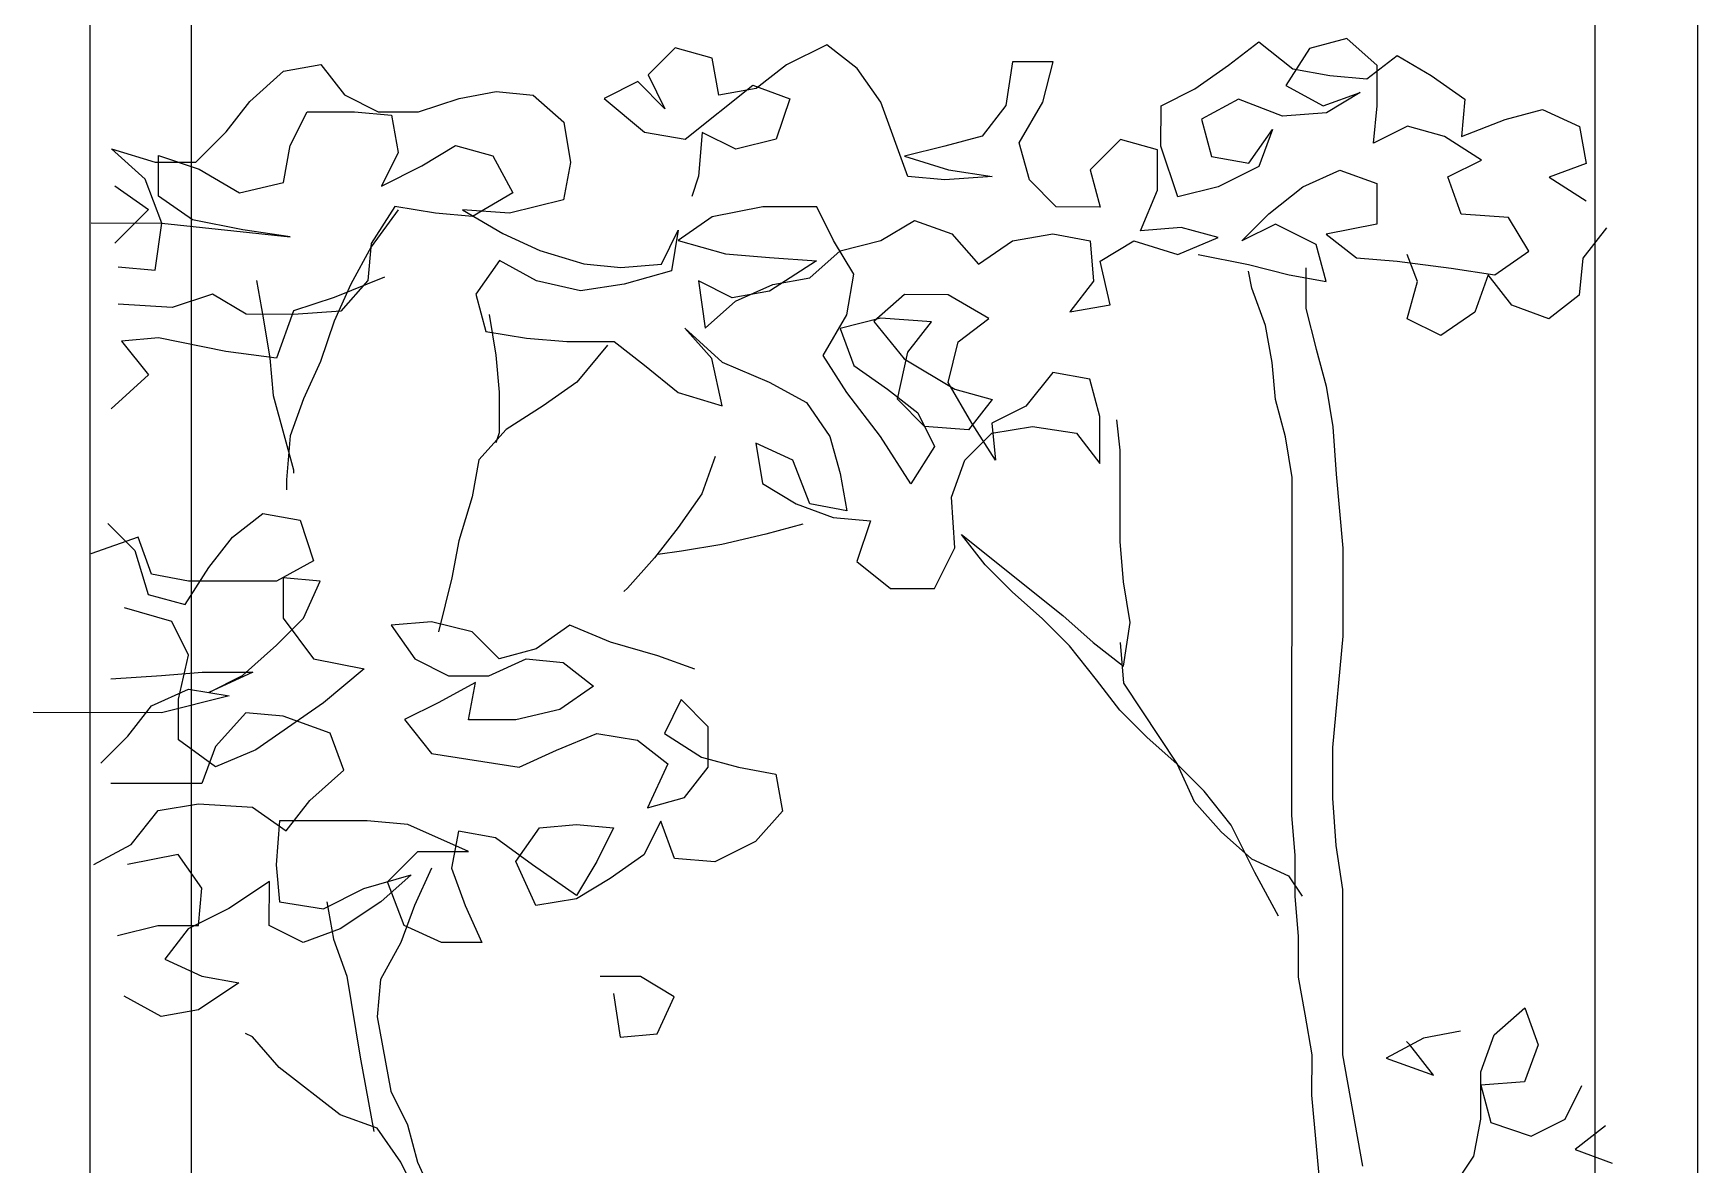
# Model space of a CAD drawing. Header units: millimetres. Extents: x -249630 to 95394, y -188036 to 109963.
# Drawn here: x -87292.9 to -86988.7, y 81720.6 to 81927.3 of the extents above; entities that cross this region are included whole.
import ezdxf

# ---------------------------------------------------------------- set-up
doc = ezdxf.new("R2010")
doc.units = ezdxf.units.MM
for name, color, linetype in [('AHojas', 86, 'Continuous'), ('ATronco', 36, 'Continuous'), ('Layer11', 30, 'Continuous'), ('Layer2', 8, 'Continuous')]:
    doc.layers.add(name, color=color, linetype=linetype)

msp = doc.modelspace()

# ---------------------------------------------------------------- linework, layer by layer
at = {"layer": 'AHojas'}
for p, q in [((-87074.448, 81921.41), (-87068.894, 81925.722)), ((-87068.894, 81925.722), (-87062.731, 81920.782)), ((-87052.858, 81926.324), (-87059.644, 81924.48)), ((-87047.312, 81921.385), (-87052.858, 81926.324)), ((-87175.59, 81924.586), (-87180.529, 81919.657)), ((-87168.808, 81922.73), (-87175.59, 81924.586)), ((-87167.581, 81915.944), (-87168.808, 81922.73)), ((-87147.837, 81925.177), (-87155.241, 81921.484)), ((-87142.29, 81920.855), (-87147.837, 81925.177)), ((-87059.644, 81924.48), (-87063.967, 81917.7)), ((-87049.164, 81918.92), (-87043.61, 81923.232)), ((-87043.61, 81923.232), (-87037.446, 81919.526)), ((-87253.308, 81914.789), (-87247.136, 81920.334)), ((-87247.136, 81920.334), (-87240.351, 81921.562)), ((-87240.351, 81921.562), (-87236.038, 81916.007)), ((-87180.529, 81919.657), (-87177.451, 81913.486)), ((-87155.241, 81921.484), (-87160.795, 81917.172)), ((-87137.978, 81914.684), (-87142.29, 81920.855)), ((-87113.919, 81922.063), (-87115.16, 81914.046)), ((-87106.518, 81922.056), (-87113.919, 81922.063)), ((-87108.375, 81914.657), (-87106.518, 81922.056)), ((-87080.62, 81917.098), (-87074.448, 81921.41)), ((-87062.731, 81920.782), (-87055.948, 81919.543)), ((-87055.948, 81919.543), (-87049.164, 81918.92)), ((-87047.319, 81913.984), (-87047.312, 81921.385)), ((-87037.446, 81919.526), (-87031.282, 81915.203)), ((-87215.07, 81915.371), (-87208.285, 81916.598)), ((-87208.285, 81916.598), (-87201.501, 81915.975)), ((-87182.38, 81918.425), (-87188.55, 81915.347)), ((-87177.451, 81913.486), (-87182.38, 81918.425)), ((-87173.755, 81907.932), (-87161.412, 81917.789)), ((-87160.795, 81917.172), (-87167.581, 81915.944)), ((-87161.412, 81917.789), (-87154.63, 81915.316)), ((-87086.79, 81914.02), (-87080.62, 81917.098)), ((-87063.967, 81917.7), (-87057.186, 81913.993)), ((-87057.186, 81913.993), (-87050.4, 81916.454)), ((-87050.4, 81916.454), (-87056.571, 81912.759)), ((-87257.63, 81909.243), (-87253.308, 81914.789)), ((-87236.038, 81916.007), (-87229.874, 81912.918)), ((-87222.473, 81912.911), (-87215.07, 81915.371)), ((-87201.501, 81915.975), (-87195.955, 81911.036)), ((-87188.55, 81915.347), (-87181.155, 81909.173)), ((-87154.63, 81915.316), (-87157.103, 81907.917)), ((-87133.057, 81901.111), (-87137.978, 81914.684)), ((-87115.16, 81914.046), (-87119.482, 81908.499)), ((-87112.699, 81907.26), (-87108.375, 81914.657)), ((-87086.797, 81906.619), (-87086.79, 81914.02)), ((-87072.604, 81915.241), (-87079.391, 81911.546)), ((-87064.589, 81912.15), (-87072.604, 81915.241)), ((-87047.942, 81907.2), (-87047.319, 81913.984)), ((-87031.282, 81915.203), (-87031.905, 81908.419)), ((-87023.885, 81911.496), (-87017.099, 81913.34)), ((-87017.099, 81913.34), (-87010.318, 81910.25)), ((-87245.915, 81906.765), (-87242.825, 81912.93)), ((-87242.825, 81912.93), (-87234.191, 81912.922)), ((-87234.191, 81912.922), (-87227.408, 81912.299)), ((-87229.874, 81912.918), (-87222.473, 81912.911)), ((-87227.408, 81912.299), (-87226.18, 81905.513)), ((-87195.955, 81911.036), (-87194.728, 81903.634)), ((-87079.391, 81911.546), (-87077.547, 81904.761)), ((-87056.571, 81912.759), (-87064.589, 81912.15)), ((-87041.771, 81910.279), (-87047.942, 81907.2)), ((-87034.989, 81908.422), (-87041.771, 81910.279)), ((-87031.905, 81908.419), (-87023.885, 81911.496)), ((-87010.318, 81910.25), (-87009.091, 81903.465)), ((-87263.186, 81903.697), (-87257.63, 81909.243)), ((-87181.155, 81909.173), (-87173.755, 81907.932)), ((-87170.671, 81909.163), (-87171.295, 81901.146)), ((-87164.506, 81906.074), (-87170.671, 81909.163)), ((-87157.103, 81907.917), (-87164.506, 81906.074)), ((-87119.482, 81908.499), (-87126.268, 81906.655)), ((-87110.855, 81900.474), (-87112.699, 81907.26)), ((-87094.196, 81907.86), (-87099.752, 81902.314)), ((-87087.414, 81906.003), (-87094.196, 81907.86)), ((-87070.764, 81903.521), (-87066.441, 81909.684)), ((-87066.441, 81909.684), (-87068.915, 81902.903)), ((-87028.209, 81904.099), (-87034.989, 81908.422)), ((-87278.602, 81906.178), (-87270.587, 81903.704)), ((-87272.44, 81900.622), (-87278.602, 81906.178)), ((-87269.976, 81897.536), (-87269.969, 81904.937)), ((-87269.969, 81904.937), (-87262.571, 81902.463)), ((-87247.154, 81899.982), (-87245.915, 81906.765)), ((-87226.18, 81905.513), (-87229.27, 81899.349)), ((-87221.865, 81903.043), (-87215.695, 81906.737)), ((-87215.695, 81906.737), (-87208.912, 81904.881)), ((-87208.912, 81904.881), (-87205.218, 81898.093)), ((-87126.268, 81906.655), (-87133.67, 81904.812)), ((-87133.67, 81904.812), (-87125.655, 81902.338)), ((-87087.421, 81898.602), (-87087.414, 81906.003)), ((-87083.721, 81897.365), (-87086.797, 81906.619)), ((-87077.547, 81904.761), (-87070.764, 81903.521)), ((-87034.379, 81901.021), (-87028.209, 81904.099)), ((-87270.587, 81903.704), (-87263.186, 81903.697)), ((-87262.571, 81902.463), (-87255.174, 81898.139)), ((-87229.27, 81899.349), (-87221.865, 81903.043)), ((-87194.728, 81903.634), (-87195.968, 81896.851)), ((-87171.295, 81901.146), (-87172.531, 81897.447)), ((-87126.273, 81900.488), (-87133.057, 81901.111)), ((-87117.639, 81901.097), (-87126.273, 81900.488)), ((-87125.655, 81902.338), (-87117.639, 81901.097)), ((-87099.752, 81902.314), (-87097.908, 81895.528)), ((-87068.915, 81902.903), (-87076.319, 81899.209)), ((-87060.9, 81899.195), (-87054.113, 81902.272)), ((-87054.113, 81902.272), (-87047.332, 81899.799)), ((-87031.918, 81894.234), (-87034.379, 81901.021)), ((-87009.091, 81903.465), (-87015.877, 81901.004)), ((-87015.877, 81901.004), (-87009.097, 81896.68)), ((-87277.992, 81899.393), (-87271.828, 81895.071)), ((-87269.364, 81892.601), (-87272.44, 81900.622)), ((-87255.174, 81898.139), (-87247.154, 81899.982)), ((-87205.218, 81898.093), (-87212.623, 81893.783)), ((-87105.926, 81895.536), (-87110.855, 81900.474)), ((-87090.511, 81891.204), (-87087.421, 81898.602)), ((-87076.319, 81899.209), (-87083.721, 81897.365)), ((-87067.072, 81894.267), (-87060.9, 81899.195)), ((-87047.332, 81899.799), (-87047.338, 81892.398)), ((-87271.828, 81895.071), (-87278.001, 81888.909)), ((-87263.812, 81893.213), (-87269.976, 81897.536)), ((-87226.19, 81895.029), (-87231.13, 81888.249)), ((-87226.806, 81895.646), (-87231.129, 81888.866)), ((-87219.406, 81894.406), (-87226.806, 81895.646)), ((-87214.472, 81895.018), (-87207.075, 81890.694)), ((-87205.838, 81894.394), (-87214.472, 81895.018)), ((-87195.968, 81896.851), (-87205.838, 81894.394)), ((-87159.582, 81895.585), (-87168.834, 81893.743)), ((-87149.714, 81895.576), (-87159.582, 81895.585)), ((-87146.636, 81889.405), (-87149.714, 81895.576)), ((-87097.908, 81895.528), (-87105.926, 81895.536)), ((-87282.315, 81892.613), (-87269.364, 81892.601)), ((-87270.605, 81883.968), (-87269.364, 81892.601)), ((-87269.364, 81892.601), (-87245.93, 81890.113)), ((-87254.563, 81891.354), (-87263.812, 81893.213)), ((-87212.623, 81893.783), (-87219.406, 81894.406)), ((-87168.834, 81893.743), (-87175.006, 81889.431)), ((-87138.002, 81889.398), (-87131.831, 81893.092)), ((-87131.831, 81893.092), (-87125.049, 81890.619)), ((-87072.011, 81889.337), (-87067.072, 81894.267)), ((-87065.841, 81892.415), (-87072.011, 81889.337)), ((-87058.443, 81888.708), (-87065.841, 81892.415)), ((-87047.338, 81892.398), (-87056.591, 81890.556)), ((-87023.285, 81893.61), (-87031.918, 81894.234)), ((-87019.59, 81887.439), (-87023.285, 81893.61)), ((-87245.93, 81890.113), (-87254.563, 81891.354)), ((-87231.129, 81888.866), (-87231.752, 81882.083)), ((-87207.075, 81890.694), (-87200.294, 81887.604)), ((-87178.093, 81885.117), (-87175.004, 81891.282)), ((-87175.004, 81891.282), (-87176.244, 81883.882)), ((-87175.006, 81889.431), (-87166.374, 81886.957)), ((-87142.941, 81883.235), (-87146.636, 81889.405)), ((-87145.404, 81887.554), (-87138.002, 81889.398)), ((-87125.049, 81890.619), (-87120.12, 81885.064)), ((-87120.12, 81885.064), (-87113.949, 81889.376)), ((-87113.949, 81889.376), (-87106.547, 81890.602)), ((-87106.547, 81890.602), (-87099.764, 81889.363)), ((-87099.764, 81889.363), (-87099.154, 81881.961)), ((-87097.917, 81885.66), (-87091.746, 81889.355)), ((-87091.746, 81889.355), (-87083.731, 81886.881)), ((-87083.11, 81891.814), (-87090.511, 81891.204)), ((-87083.731, 81886.881), (-87076.327, 81889.958)), ((-87076.327, 81889.958), (-87083.11, 81891.814)), ((-87056.591, 81890.556), (-87051.044, 81886.234)), ((-87005.401, 81891.743), (-87009.723, 81886.196)), ((-87231.13, 81888.249), (-87234.837, 81881.469)), ((-87200.294, 81887.604), (-87192.278, 81885.13)), ((-87166.374, 81886.957), (-87158.357, 81886.332)), ((-87158.357, 81886.332), (-87149.723, 81885.708)), ((-87150.959, 81882.625), (-87145.404, 81887.554)), ((-87080.031, 81886.878), (-87070.781, 81885.019)), ((-87056.599, 81881.922), (-87058.443, 81888.708)), ((-87051.044, 81886.234), (-87043.644, 81885.611)), ((-87039.947, 81881.907), (-87041.793, 81886.843)), ((-87025.761, 81883.127), (-87019.59, 81887.439)), ((-87009.723, 81886.196), (-87010.346, 81879.413)), ((-87277.389, 81884.591), (-87270.605, 81883.968)), ((-87207.696, 81885.761), (-87212.019, 81879.597)), ((-87200.915, 81882.054), (-87207.696, 81885.761)), ((-87192.278, 81885.13), (-87185.495, 81884.507)), ((-87185.495, 81884.507), (-87178.093, 81885.117)), ((-87176.244, 81883.882), (-87184.881, 81881.423)), ((-87149.723, 81885.708), (-87158.362, 81880.165)), ((-87144.181, 81875.835), (-87142.941, 81883.235)), ((-87096.074, 81877.641), (-87097.917, 81885.66)), ((-87070.168, 81880.701), (-87070.782, 81883.785)), ((-87070.781, 81885.019), (-87063.382, 81883.162)), ((-87063.382, 81883.162), (-87056.599, 81881.922)), ((-87060.297, 81884.393), (-87060.304, 81876.992)), ((-87043.644, 81885.611), (-87033.778, 81884.368)), ((-87033.778, 81884.368), (-87025.761, 81883.127)), ((-87026.995, 81883.129), (-87029.468, 81876.347)), ((-87022.682, 81877.574), (-87026.995, 81883.129)), ((-87252.105, 81882.101), (-87250.877, 81875.316)), ((-87234.837, 81881.469), (-87237.926, 81874.687)), ((-87228.668, 81882.696), (-87237.923, 81879.004)), ((-87231.752, 81882.083), (-87236.691, 81876.536)), ((-87192.9, 81880.197), (-87200.915, 81882.054)), ((-87184.881, 81881.423), (-87192.9, 81880.197)), ((-87171.312, 81882.027), (-87170.087, 81873.392)), ((-87165.148, 81878.938), (-87171.312, 81882.027)), ((-87158.362, 81880.165), (-87165.148, 81878.938)), ((-87164.531, 81878.321), (-87157.744, 81881.398)), ((-87157.744, 81881.398), (-87150.959, 81882.625)), ((-87099.154, 81881.961), (-87103.476, 81876.414)), ((-87041.804, 81875.125), (-87039.947, 81881.907)), ((-87267.528, 81877.181), (-87277.395, 81877.807)), ((-87260.124, 81879.642), (-87267.528, 81877.181)), ((-87253.961, 81875.935), (-87260.124, 81879.642)), ((-87237.923, 81879.004), (-87245.326, 81876.544)), ((-87212.019, 81879.597), (-87210.175, 81872.812)), ((-87170.087, 81873.392), (-87164.531, 81878.321)), ((-87133.693, 81879.526), (-87139.249, 81874.597)), ((-87125.676, 81879.518), (-87133.693, 81879.526)), ((-87118.279, 81875.195), (-87125.676, 81879.518)), ((-87103.476, 81876.414), (-87096.074, 81877.641)), ((-87015.901, 81875.101), (-87022.682, 81877.574)), ((-87010.346, 81879.413), (-87015.901, 81875.101)), ((-87245.326, 81875.928), (-87253.961, 81875.935)), ((-87245.326, 81876.544), (-87248.417, 81867.913)), ((-87236.691, 81876.536), (-87245.326, 81875.928)), ((-87209.555, 81875.895), (-87208.329, 81868.493)), ((-87148.505, 81868.438), (-87144.181, 81875.835)), ((-87138.015, 81875.213), (-87145.417, 81873.369)), ((-87139.249, 81874.597), (-87133.704, 81867.808)), ((-87128.764, 81874.587), (-87138.015, 81875.213)), ((-87133.086, 81869.041), (-87128.764, 81874.587)), ((-87123.834, 81870.882), (-87118.279, 81875.195)), ((-87035.639, 81872.035), (-87041.804, 81875.125)), ((-87029.468, 81876.347), (-87035.639, 81872.035)), ((-87270, 81871.633), (-87276.784, 81871.022)), ((-87276.784, 81871.022), (-87271.856, 81864.851)), ((-87257.667, 81869.155), (-87270, 81871.633)), ((-87210.175, 81872.812), (-87202.775, 81871.571)), ((-87202.775, 81871.571), (-87195.375, 81870.948)), ((-87195.375, 81870.948), (-87186.741, 81870.94)), ((-87186.741, 81870.94), (-87181.194, 81866.618)), ((-87173.787, 81873.395), (-87167.009, 81867.222)), ((-87168.858, 81867.84), (-87173.787, 81873.395)), ((-87145.417, 81873.369), (-87142.956, 81866.583)), ((-87125.691, 81863.483), (-87123.834, 81870.882)), ((-87248.417, 81867.913), (-87257.667, 81869.155)), ((-87249.651, 81867.914), (-87249.04, 81861.129)), ((-87167.016, 81859.204), (-87168.858, 81867.84)), ((-87144.194, 81861.65), (-87148.505, 81868.438)), ((-87134.944, 81860.408), (-87133.086, 81869.041)), ((-87133.704, 81867.808), (-87124.458, 81862.249)), ((-87271.856, 81864.851), (-87278.646, 81858.689)), ((-87181.194, 81866.618), (-87175.031, 81861.678)), ((-87167.009, 81867.222), (-87158.378, 81863.513)), ((-87142.956, 81866.583), (-87136.793, 81862.26)), ((-87106.57, 81865.316), (-87111.51, 81859.153)), ((-87099.787, 81864.076), (-87106.57, 81865.316)), ((-87175.031, 81861.678), (-87167.016, 81859.204)), ((-87158.378, 81863.513), (-87151.597, 81859.807)), ((-87138.034, 81853.627), (-87144.194, 81861.65)), ((-87136.793, 81862.26), (-87131.246, 81857.938)), ((-87121.38, 81856.079), (-87125.691, 81863.483)), ((-87124.458, 81862.249), (-87117.676, 81860.392)), ((-87097.943, 81857.291), (-87099.787, 81864.076)), ((-87151.597, 81859.807), (-87147.285, 81853.635)), ((-87130.015, 81855.47), (-87134.944, 81860.408)), ((-87117.676, 81860.392), (-87121.998, 81854.846)), ((-87111.51, 81859.153), (-87117.68, 81856.075)), ((-87131.246, 81857.938), (-87128.168, 81851.768)), ((-87121.998, 81854.846), (-87130.015, 81855.47)), ((-87117.069, 81849.29), (-87121.38, 81856.079)), ((-87117.681, 81854.225), (-87110.279, 81855.452)), ((-87117.68, 81856.075), (-87117.069, 81849.29)), ((-87110.279, 81855.452), (-87102.263, 81854.211)), ((-87097.951, 81848.656), (-87097.943, 81857.291)), ((-87094.248, 81851.12), (-87094.86, 81856.671)), ((-87160.855, 81852.414), (-87159.628, 81845.012)), ((-87154.073, 81849.324), (-87160.855, 81852.414)), ((-87147.285, 81853.635), (-87145.441, 81846.849)), ((-87132.492, 81844.987), (-87138.034, 81853.627)), ((-87122.62, 81849.296), (-87117.681, 81854.225)), ((-87102.263, 81854.211), (-87097.951, 81848.656)), ((-87150.997, 81841.304), (-87154.073, 81849.324)), ((-87128.168, 81851.768), (-87132.492, 81844.987)), ((-87125.093, 81842.514), (-87122.62, 81849.296)), ((-87094.263, 81834.468), (-87094.248, 81851.12)), ((-87145.441, 81846.849), (-87144.214, 81840.064)), ((-87159.628, 81845.012), (-87153.464, 81841.306)), ((-87153.464, 81841.306), (-87146.682, 81838.833)), ((-87144.214, 81840.064), (-87150.997, 81841.304)), ((-87124.485, 81833.262), (-87125.093, 81842.514)), ((-87279.282, 81837.721), (-87274.352, 81832.783)), ((-87256.465, 81835.233), (-87250.91, 81839.545)), ((-87250.91, 81839.545), (-87244.127, 81838.305)), ((-87244.127, 81838.305), (-87241.667, 81830.902)), ((-87146.682, 81838.833), (-87139.899, 81838.21)), ((-87139.899, 81838.21), (-87142.372, 81830.811)), ((-87273.733, 81835.249), (-87282.37, 81832.173)), ((-87271.273, 81828.463), (-87273.733, 81835.249)), ((-87260.787, 81829.686), (-87256.465, 81835.233)), ((-87118.937, 81830.173), (-87123.249, 81835.728)), ((-87274.352, 81832.783), (-87271.893, 81824.763)), ((-87128.192, 81825.865), (-87124.485, 81833.262)), ((-87264.49, 81827.223), (-87271.273, 81828.463)), ((-87265.11, 81822.906), (-87260.787, 81829.686)), ((-87241.667, 81830.902), (-87248.454, 81827.208)), ((-87142.372, 81830.811), (-87136.209, 81825.872)), ((-87248.454, 81827.208), (-87264.49, 81827.223)), ((-87247.22, 81827.824), (-87247.227, 81820.423)), ((-87240.437, 81827.201), (-87247.22, 81827.824)), ((-87243.527, 81820.42), (-87240.437, 81827.201)), ((-87184.315, 81825.916), (-87184.932, 81825.3)), ((-87136.209, 81825.872), (-87128.192, 81825.865)), ((-87267.58, 81819.825), (-87276.212, 81822.3)), ((-87271.893, 81824.763), (-87265.11, 81822.906)), ((-87264.502, 81813.655), (-87267.58, 81819.825)), ((-87248.465, 81815.49), (-87243.527, 81820.42)), ((-87247.227, 81820.423), (-87241.683, 81813.017)), ((-87220.091, 81819.781), (-87227.493, 81819.171)), ((-87227.493, 81819.171), (-87223.181, 81813)), ((-87212.692, 81817.924), (-87220.091, 81819.781)), ((-87194.806, 81819.141), (-87200.977, 81814.83)), ((-87187.408, 81816.051), (-87194.806, 81819.141)), ((-87207.763, 81812.986), (-87212.692, 81817.924)), ((-87178.776, 81813.576), (-87187.408, 81816.051)), ((-87266.36, 81805.639), (-87264.502, 81813.655)), ((-87254.638, 81809.945), (-87248.465, 81815.49)), ((-87241.683, 81813.017), (-87232.434, 81811.158)), ((-87223.181, 81813), (-87217.017, 81809.911)), ((-87209.616, 81809.904), (-87202.829, 81812.981)), ((-87200.977, 81814.83), (-87207.763, 81812.986)), ((-87202.829, 81812.981), (-87196.045, 81812.358)), ((-87171.994, 81811.103), (-87178.776, 81813.576)), ((-87278.691, 81809.35), (-87269.439, 81809.959)), ((-87269.439, 81809.959), (-87262.038, 81810.569)), ((-87262.038, 81810.569), (-87252.787, 81810.56)), ((-87252.787, 81810.56), (-87260.808, 81806.867)), ((-87260.808, 81806.867), (-87254.638, 81809.945)), ((-87232.434, 81811.158), (-87239.84, 81804.998)), ((-87217.017, 81809.911), (-87209.616, 81809.904)), ((-87196.045, 81812.358), (-87190.499, 81808.036)), ((-87271.295, 81804.41), (-87264.508, 81807.487)), ((-87264.508, 81807.487), (-87257.108, 81806.247)), ((-87212.084, 81808.673), (-87218.871, 81804.979)), ((-87213.324, 81801.89), (-87212.084, 81808.673)), ((-87190.499, 81808.036), (-87196.67, 81803.725)), ((-87275.617, 81798.863), (-87271.295, 81804.41)), ((-87257.108, 81806.247), (-87269.446, 81803.175)), ((-87266.366, 81798.238), (-87266.36, 81805.639)), ((-87239.84, 81804.998), (-87252.183, 81796.375)), ((-87218.871, 81804.979), (-87225.042, 81801.9)), ((-87196.67, 81803.725), (-87204.689, 81801.882)), ((-87174.466, 81805.555), (-87177.555, 81799.39)), ((-87169.536, 81800.616), (-87174.466, 81805.555)), ((-87269.446, 81803.175), (-87292.882, 81803.196)), ((-87254.027, 81803.161), (-87259.583, 81796.998)), ((-87247.244, 81802.538), (-87254.027, 81803.161)), ((-87238.612, 81799.446), (-87247.244, 81802.538)), ((-87225.042, 81801.9), (-87220.113, 81795.729)), ((-87204.689, 81801.882), (-87213.324, 81801.89)), ((-87280.555, 81793.934), (-87275.617, 81798.863)), ((-87259.587, 81793.298), (-87266.366, 81798.238)), ((-87236.151, 81792.66), (-87238.612, 81799.446)), ((-87197.294, 81796.324), (-87189.89, 81799.401)), ((-87189.89, 81799.401), (-87182.49, 81798.161)), ((-87182.49, 81798.161), (-87176.943, 81793.839)), ((-87177.555, 81799.39), (-87170.775, 81795.067)), ((-87169.543, 81793.215), (-87169.536, 81800.616)), ((-87259.583, 81796.998), (-87262.057, 81790.216)), ((-87252.183, 81796.375), (-87259.587, 81793.298)), ((-87220.113, 81795.729), (-87204.08, 81793.247)), ((-87204.08, 81793.247), (-87197.294, 81796.324)), ((-87170.775, 81795.067), (-87163.993, 81793.21)), ((-87242.324, 81787.115), (-87236.151, 81792.66)), ((-87176.943, 81793.839), (-87180.651, 81785.825)), ((-87173.865, 81787.669), (-87169.543, 81793.215)), ((-87163.993, 81793.21), (-87157.21, 81791.971)), ((-87157.21, 81791.971), (-87155.982, 81785.185)), ((-87262.057, 81790.216), (-87278.708, 81790.232)), ((-87270.079, 81785.29), (-87262.677, 81786.517)), ((-87262.677, 81786.517), (-87252.809, 81785.891)), ((-87252.809, 81785.891), (-87246.646, 81781.568)), ((-87246.646, 81781.568), (-87242.324, 81787.115)), ((-87180.651, 81785.825), (-87173.865, 81787.669)), ((-87275.018, 81779.127), (-87270.079, 81785.29)), ((-87247.878, 81783.419), (-87248.502, 81775.402)), ((-87231.843, 81783.405), (-87247.878, 81783.419)), ((-87224.442, 81782.781), (-87231.843, 81783.405)), ((-87213.346, 81777.837), (-87224.442, 81782.781)), ((-87200.39, 81782.142), (-87193.606, 81782.753)), ((-87193.606, 81782.753), (-87186.822, 81782.13)), ((-87178.187, 81783.355), (-87181.276, 81777.191)), ((-87175.726, 81776.569), (-87178.187, 81783.355)), ((-87155.982, 81785.185), (-87160.921, 81779.639)), ((-87215.192, 81781.539), (-87216.432, 81774.756)), ((-87208.409, 81780.299), (-87215.192, 81781.539)), ((-87201.63, 81775.359), (-87208.409, 81780.299)), ((-87204.713, 81775.979), (-87200.39, 81782.142)), ((-87186.822, 81782.13), (-87189.911, 81775.965)), ((-87160.921, 81779.639), (-87168.326, 81775.946)), ((-87281.806, 81775.433), (-87275.018, 81779.127)), ((-87266.386, 81777.269), (-87275.638, 81775.427)), ((-87262.074, 81771.098), (-87266.386, 81777.269)), ((-87228.152, 81772.3), (-87222.597, 81777.845)), ((-87222.597, 81777.845), (-87213.346, 81777.837)), ((-87181.276, 81777.191), (-87187.447, 81772.879)), ((-87168.326, 81775.946), (-87175.726, 81776.569)), ((-87248.502, 81775.402), (-87247.891, 81768.618)), ((-87232.471, 81771.07), (-87223.834, 81773.529)), ((-87223.834, 81773.529), (-87229.389, 81768.601)), ((-87220.133, 81774.76), (-87223.222, 81767.978)), ((-87216.432, 81774.756), (-87213.971, 81767.97)), ((-87201.02, 81767.958), (-87204.713, 81775.979)), ((-87193.617, 81769.801), (-87201.63, 81775.359)), ((-87189.911, 81775.965), (-87193.617, 81769.801)), ((-87262.697, 81764.314), (-87262.074, 81771.098)), ((-87249.738, 81772.32), (-87257.144, 81767.393)), ((-87249.746, 81764.302), (-87249.738, 81772.32)), ((-87239.875, 81767.377), (-87232.471, 81771.07)), ((-87225.076, 81764.28), (-87228.152, 81772.3)), ((-87187.447, 81772.879), (-87193.618, 81769.185)), ((-87257.144, 81767.393), (-87264.548, 81763.699)), ((-87247.891, 81768.618), (-87239.875, 81767.377)), ((-87239.257, 81768.61), (-87238.03, 81761.824)), ((-87229.389, 81768.601), (-87236.795, 81763.674)), ((-87223.222, 81767.978), (-87225.696, 81761.196)), ((-87213.971, 81767.97), (-87210.894, 81761.183)), ((-87193.618, 81769.185), (-87201.02, 81767.958)), ((-87277.5, 81762.477), (-87270.098, 81764.321)), ((-87270.098, 81764.321), (-87262.697, 81764.314)), ((-87243.581, 81761.213), (-87249.746, 81764.302)), ((-87218.295, 81761.19), (-87225.076, 81764.28)), ((-87264.548, 81763.699), (-87268.87, 81758.152)), ((-87236.795, 81763.674), (-87243.581, 81761.213)), ((-87238.03, 81761.824), (-87235.569, 81755.038)), ((-87225.696, 81761.196), (-87229.402, 81754.416)), ((-87210.894, 81761.183), (-87218.295, 81761.19)), ((-87268.87, 81758.152), (-87262.089, 81755.062)), ((-87262.089, 81755.062), (-87255.306, 81753.823)), ((-87181.913, 81754.989), (-87189.314, 81754.996)), ((-87255.306, 81753.823), (-87262.711, 81748.896)), ((-87175.749, 81751.283), (-87181.913, 81754.989)), ((-87269.496, 81747.668), (-87276.277, 81751.375)), ((-87186.85, 81751.91), (-87185.624, 81743.891)), ((-87178.839, 81744.502), (-87175.749, 81751.283)), ((-87025.888, 81744.362), (-87020.333, 81749.29)), ((-87020.333, 81749.29), (-87017.872, 81742.504)), ((-87262.711, 81748.896), (-87269.496, 81747.668)), ((-87252.848, 81743.953), (-87254.081, 81744.57)), ((-87247.919, 81738.397), (-87252.848, 81743.953)), ((-87185.624, 81743.891), (-87178.839, 81744.502)), ((-87038.84, 81743.757), (-87045.628, 81740.063)), ((-87041.308, 81742.526), (-87041.924, 81743.143)), ((-87032.055, 81744.984), (-87038.84, 81743.757)), ((-87028.361, 81737.58), (-87025.888, 81744.362)), ((-87045.628, 81740.063), (-87036.996, 81736.971)), ((-87036.996, 81736.971), (-87041.308, 81742.526)), ((-87017.872, 81742.504), (-87020.345, 81735.722)), ((-87028.369, 81728.945), (-87028.361, 81737.58)), ((-87020.345, 81735.722), (-87028.364, 81735.113)), ((-87028.364, 81735.113), (-87026.52, 81728.327)), ((-87012.951, 81728.931), (-87009.861, 81735.096)), ((-87029.609, 81722.162), (-87028.369, 81728.945)), ((-87026.52, 81728.327), (-87019.121, 81725.853)), ((-87019.121, 81725.853), (-87012.951, 81728.931)), ((-87005.551, 81727.691), (-87011.106, 81723.379)), ((-87011.106, 81723.379), (-87004.324, 81720.906))]:
    msp.add_line(p, q, dxfattribs=at)
at = {"layer": 'ATronco'}
for p, q in [((-87067.708, 81873.915), (-87070.168, 81880.701)), ((-87060.304, 81876.992), (-87058.461, 81869.589)), ((-87250.877, 81875.316), (-87249.651, 81867.914)), ((-87237.926, 81874.687), (-87240.4, 81867.289)), ((-87066.48, 81867.13), (-87067.708, 81873.915)), ((-87208.329, 81868.493), (-87207.718, 81861.708)), ((-87187.975, 81870.324), (-87193.532, 81863.545)), ((-87058.461, 81869.589), (-87056.617, 81862.803)), ((-87240.4, 81867.289), (-87243.49, 81860.507)), ((-87065.87, 81860.345), (-87066.48, 81867.13)), ((-87207.718, 81861.708), (-87207.725, 81854.307)), ((-87193.532, 81863.545), (-87199.703, 81859.234)), ((-87056.617, 81862.803), (-87055.39, 81855.401)), ((-87249.04, 81861.129), (-87245.352, 81847.558)), ((-87243.49, 81860.507), (-87245.963, 81853.726)), ((-87199.703, 81859.234), (-87206.491, 81854.923)), ((-87064.026, 81853.559), (-87065.87, 81860.345)), ((-87055.39, 81855.401), (-87054.781, 81846.766)), ((-87245.963, 81853.726), (-87246.587, 81845.709)), ((-87206.491, 81854.923), (-87211.43, 81849.377)), ((-87207.725, 81854.307), (-87208.343, 81852.458)), ((-87062.799, 81846.157), (-87064.026, 81853.559)), ((-87211.43, 81849.377), (-87212.67, 81842.594)), ((-87168.258, 81849.954), (-87170.731, 81843.172)), ((-87245.352, 81847.558), (-87245.353, 81846.941)), ((-87054.781, 81846.766), (-87053.56, 81833.197)), ((-87246.587, 81845.709), (-87246.589, 81843.858)), ((-87062.856, 81784.483), (-87062.799, 81846.157)), ((-87212.67, 81842.594), (-87215.144, 81834.579)), ((-87170.731, 81843.172), (-87175.054, 81837.009)), ((-87152.234, 81837.605), (-87159.02, 81835.761)), ((-87215.144, 81834.579), (-87216.384, 81827.796)), ((-87175.054, 81837.009), (-87179.376, 81831.462)), ((-87159.02, 81835.761), (-87167.039, 81833.918)), ((-87123.249, 81835.728), (-87104.76, 81820.909)), ((-87093.654, 81827.066), (-87094.263, 81834.468)), ((-87179.376, 81831.462), (-87184.315, 81825.916)), ((-87174.441, 81832.691), (-87178.759, 81832.078)), ((-87167.039, 81833.918), (-87174.441, 81832.691)), ((-87053.56, 81833.197), (-87053.575, 81817.162)), ((-87114.008, 81825.235), (-87118.937, 81830.173)), ((-87216.384, 81827.796), (-87218.86, 81817.93)), ((-87108.461, 81820.296), (-87114.008, 81825.235)), ((-87092.427, 81819.664), (-87093.654, 81827.066)), ((-87103.532, 81815.357), (-87108.461, 81820.296)), ((-87104.76, 81820.909), (-87099.214, 81815.97)), ((-87093.668, 81811.648), (-87092.427, 81819.664)), ((-87099.214, 81815.97), (-87093.668, 81811.648)), ((-87094.28, 81815.966), (-87093.67, 81808.564)), ((-87053.575, 81817.162), (-87055.443, 81796.811)), ((-87098.604, 81809.186), (-87103.532, 81815.357)), ((-87094.292, 81803.631), (-87098.604, 81809.186)), ((-87093.67, 81808.564), (-87083.816, 81793.754)), ((-87089.362, 81798.693), (-87094.292, 81803.631)), ((-87083.816, 81793.754), (-87089.362, 81798.693)), ((-87055.443, 81796.811), (-87055.452, 81787.56)), ((-87083.816, 81793.754), (-87080.739, 81786.967)), ((-87078.887, 81788.815), (-87083.816, 81793.754)), ((-87073.959, 81782.643), (-87078.887, 81788.815)), ((-87080.739, 81786.967), (-87075.81, 81781.412)), ((-87055.452, 81787.56), (-87054.843, 81778.925)), ((-87069.649, 81774.005), (-87073.959, 81782.643)), ((-87062.246, 81777.082), (-87062.856, 81784.483)), ((-87075.81, 81781.412), (-87070.264, 81776.473)), ((-87070.264, 81776.473), (-87063.483, 81773.383)), ((-87062.252, 81769.681), (-87062.246, 81777.082)), ((-87054.843, 81778.925), (-87053.617, 81770.907)), ((-87065.339, 81765.984), (-87069.649, 81774.005)), ((-87063.483, 81773.383), (-87061.019, 81769.68)), ((-87053.617, 81770.907), (-87053.645, 81740.687)), ((-87061.642, 81762.28), (-87062.252, 81769.681)), ((-87061.649, 81754.879), (-87061.642, 81762.28)), ((-87235.569, 81755.038), (-87233.116, 81740.234)), ((-87229.402, 81754.416), (-87230.025, 81747.632)), ((-87060.422, 81748.094), (-87061.649, 81754.879)), ((-87230.025, 81747.632), (-87227.571, 81734.062)), ((-87059.195, 81740.692), (-87060.422, 81748.094)), ((-87233.116, 81740.234), (-87230.661, 81726.664)), ((-87059.202, 81733.291), (-87059.195, 81740.692)), ((-87053.645, 81740.687), (-87049.963, 81720.331)), ((-87236.826, 81729.753), (-87247.919, 81738.397)), ((-87227.571, 81734.062), (-87224.493, 81727.891)), ((-87057.37, 81712.937), (-87059.202, 81733.291)), ((-87230.044, 81727.28), (-87236.826, 81729.753)), ((-87224.493, 81727.891), (-87222.649, 81721.106)), ((-87225.732, 81721.109), (-87230.044, 81727.28)), ((-87034.55, 81714.766), (-87029.609, 81722.162)), ((-87222.654, 81714.938), (-87225.732, 81721.109)), ((-87222.649, 81721.106), (-87219.571, 81714.319))]:
    msp.add_line(p, q, dxfattribs=at)
at = {"layer": 'Layer11'}
for points in [[(-87007.461, 81334.848), (-87007.461, 82370.795)], [(-87282.461, 81118.181), (-87282.461, 82180.128)]]:
    msp.add_lwpolyline(points, dxfattribs=at)
at = {"layer": 'Layer2'}
msp.add_line((-87263.995, 81118.181), (-87263.995, 81990.233), dxfattribs=at)
msp.add_lwpolyline([(-86988.711, 81334.848), (-86988.711, 82383.795)], dxfattribs=at)

doc.saveas('drawing.dxf')
